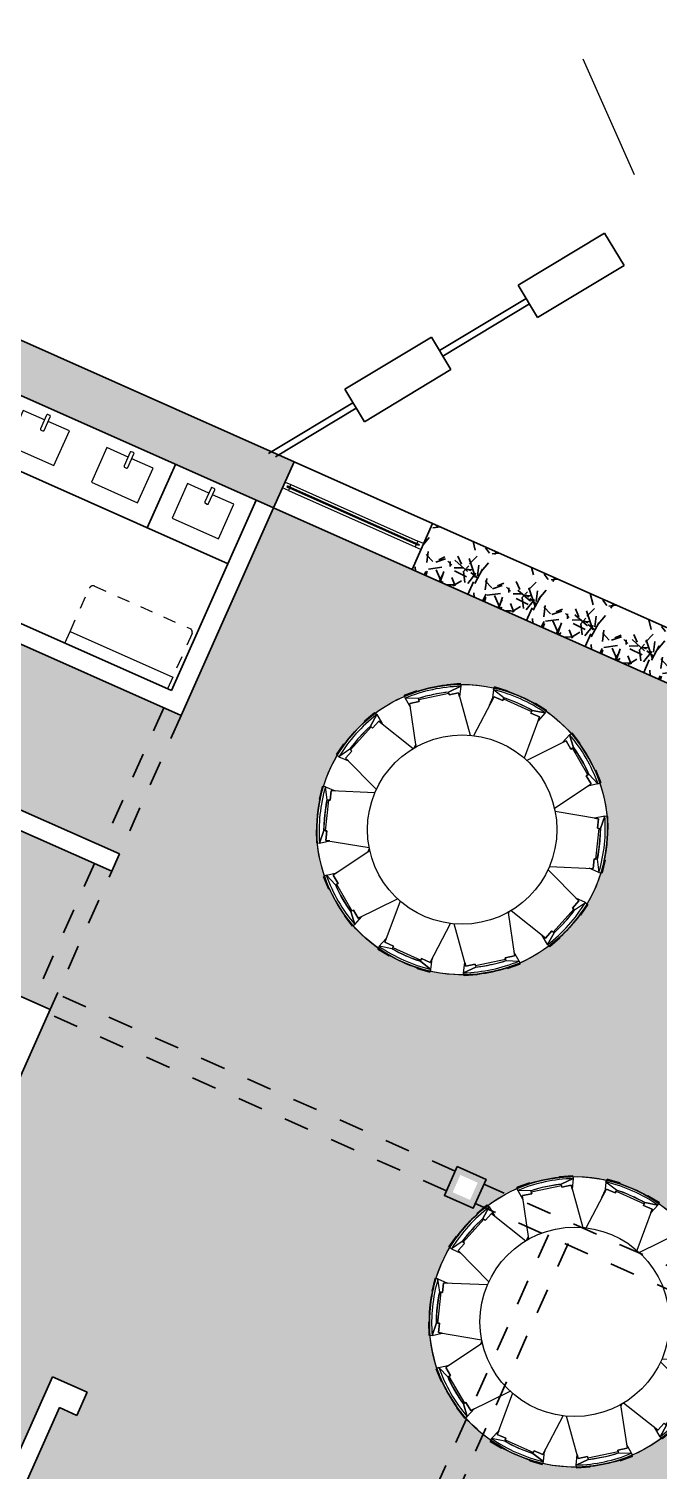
# Model space of a CAD drawing. Header units: millimetres. Extents: x 525387 to 527545, y 2235066 to 2235448.
# Drawn here: x 525576.87 to 525581.86, y 2235263.93 to 2235275.36 of the extents above; entities that cross this region are included whole.
import ezdxf

# ---------------------------------------------------------------- set-up
doc = ezdxf.new("R2010")
doc.units = ezdxf.units.MM
doc.linetypes.add('CONTINUA', pattern=[0])
doc.linetypes.add('JIS_02_1.0', pattern=[2, 1, -1])
for name, color, linetype in [('EJES', 1, 'Continuous'), ('muebles', 2, 'Continuous'), ('MUEBLES FIJOS', 2, 'Continuous'), ('PISOS', 7, 'Continuous'), ('ventanas', 3, 'Continuous')]:
    doc.layers.add(name, color=color, linetype=linetype)
doc.layers.add('jardin', color=72, linetype='Continuous', lineweight=5)
doc.layers.add('muro', color=5, linetype='Continuous', lineweight=35)
pattern_1 = [(228.012788, (252.535866, 220.991724), (-4.0640000003, -4.5719999997), [0.0683443, -6.7660967]), (184.969741, (252.490146, 220.940924), (6.0959999976, 0.508000029), [0.11728094, -11.6108098]), (132.510447, (252.373306, 220.930764), (5.080000002, -5.587999998), [0.0826963, -8.18694456]), (267.273689, (252.175186, 220.803764), (0.508000001, 10.16), [0.1068009, -10.5732875]), (292.833654, (252.170106, 220.697084), (-2.5400000002, 6.096), [0.10472674, -10.36796155]), (357.273689, (252.210746, 220.600564), (-10.16, 0.508000001), [0.1068009, -10.5732875]), (37.6942405, (252.317426, 220.595484), (-6.6039999997, -5.0800000004), [0.1412387, -13.9826231]), (72.2553284, (252.429186, 220.681844), (3.556000001, 11.1759999997), [0.1333439, -13.2010513]), (121.429566, (252.469826, 220.808844), (-4.0640000006, 6.6039999996), [0.1071626, -10.60910914]), (175.236358, (252.413946, 220.900284), (5.588, -0.508000001), [0.12234266, -5.9947874]), (222.397438, (252.292026, 220.910444), (-6.0959999998, -5.5880000002), [0.1582156, -15.6633545]), (138.814075, (252.678106, 220.798684), (-3.556, 3.048), [0.0540009, -5.3461132]), (171.469234, (252.637466, 220.834244), (6.6040000002, -1.0159999988), [0.1027364, -10.1709278]), (225, (252.53587, 220.8495), (-2e-16, -0.508), [0.0718419, -0.6465786]), (203.19859, (252.500306, 220.910444), (2.54, 1.016), [0.0386883, -3.8301245]), (291.80141, (252.46475, 220.8952), (-0.508, 1.524), [0.0547131, -2.6809506]), (30.963757, (252.48507, 220.8444), (1.524, 1.016), [0.0888639, -2.8732596]), (161.56505, (252.56127, 220.89012), (1.016, -0.508), [0.0642574, -1.5421796]), (16.38954, (252.170106, 220.895204), (5.08, 1.524), [0.0900176, -8.9117653]), (70.346176, (252.256466, 220.920604), (-2.0320000002, -5.588), [0.0755198, -7.4764431]), (293.19859, (252.561266, 220.991724), (-1.016, 2.54), [0.077376, -3.7914367]), (343.61046, (252.591746, 220.920604), (-5.08, 1.5239999996), [0.0900176, -8.9117653]), (339.443955, (252.170106, 220.580244), (-2.54, 1.016), [0.086807, -4.2535469]), (294.77514, (252.251386, 220.549764), (-2.540000003, 5.5879999986), [0.0727344, -7.2007187]), (66.80141, (252.566346, 220.483724), (1.016, 2.54), [0.077376, -3.7914367]), (17.354025, (252.596826, 220.554844), (-6.604, -2.0320000004), [0.08515655, -8.4304752]), (69.443955, (252.317426, 220.483724), (-1.016, -2.54), [0.0434035, -4.2969504]), (101.309932, (252.53587, 220.48372), (-0.508, 2.032), [0.0259029, -2.564399]), (165.963757, (252.53079, 220.50912), (1.524, -0.508), [0.1047267, -1.9898109]), (186.009006, (252.429186, 220.534524), (5.08, 0.5080000003), [0.0970534, -9.608273]), (303.69007, (252.48507, 220.79868), (-0.508, 1.016), [0.0732648, -1.7583553]), (353.1572266, (252.525706, 220.737724), (8.636, -1.0159999995), [0.12791135, -12.6632018]), (60.945396, (252.652706, 220.722484), (-2.032, -3.556), [0.05230165, -5.1778785]), (90, (252.6781, 220.7682), (-0.508, 0.508), [0.03048, -0.47752]), (120.256437, (252.419026, 220.549764), (2.0319999998, -3.556), [0.0705734, -6.98678815]), (48.012787, (252.383466, 220.610724), (4.0640000003, 4.5719999997), [0.1366886, -6.6977524]), (360, (252.4749, 220.7123), (0.508, 0.508), [0.13208, -0.37592]), (325.304846, (252.606986, 220.712324), (5.080000002, -3.5559999973), [0.0803219, -7.95186334]), (254.054604, (252.673026, 220.666604), (-0.508, -2.032), [0.0739658, -3.62433]), (207.645975, (252.652706, 220.595484), (-9.6520000004, -5.0799999993), [0.120429, -11.9224929]), (175.426079, (252.546026, 220.539604), (-6.604, 0.508), [0.1274059, -12.6131693])]

# ---------------------------------------------------------------- blocks, each defined once
blk = doc.blocks.new('mesa 10 sillas')
at = {"layer": 'muebles'}
for p, q in [((-0.239, 1.132), (-0.138, 1.151)), ((-0.13, 1.127), (-0.138, 1.151)), ((0.13, 1.127), (0.138, 1.151)), ((0.239, 1.132), (0.138, 1.151)), ((-0.472, 1.056), (-0.565, 1.012)), ((-0.472, 1.056), (-0.47, 1.051)), ((-0.217, 1.063), (-0.45, 0.988)), ((-0.239, 1.132), (-0.237, 1.126)), ((-0.217, 1.063), (-0.213, 1.05)), ((-0.213, 1.05), (-0.141, 1.073)), ((0.213, 1.05), (0.141, 1.073)), ((0.217, 1.063), (0.213, 1.05)), ((0.217, 1.063), (0.45, 0.988)), ((0.239, 1.132), (0.237, 1.126)), ((0.472, 1.056), (0.47, 1.051)), ((0.472, 1.056), (0.565, 1.012)), ((-0.517, 0.951), (-0.445, 0.974)), ((-0.45, 0.988), (-0.445, 0.974)), ((0.45, 0.988), (0.445, 0.974)), ((0.517, 0.951), (0.445, 0.974)), ((-0.859, 0.775), (-0.788, 0.85)), ((-0.768, 0.835), (-0.788, 0.85)), ((0.768, 0.835), (0.788, 0.85)), ((0.859, 0.775), (0.788, 0.85)), ((-0.801, 0.733), (-0.944, 0.535)), ((-0.859, 0.775), (-0.854, 0.772)), ((-0.801, 0.733), (-0.789, 0.724)), ((-0.789, 0.724), (-0.745, 0.785)), ((0.789, 0.724), (0.745, 0.785)), ((0.801, 0.733), (0.789, 0.724)), ((0.801, 0.733), (0.944, 0.535)), ((0.859, 0.775), (0.854, 0.772)), ((-1.002, 0.577), (-1.052, 0.487)), ((-1.002, 0.577), (-0.998, 0.574)), ((1.002, 0.577), (0.998, 0.574)), ((1.002, 0.577), (1.052, 0.487)), ((-0.977, 0.466), (-0.933, 0.527)), ((-0.944, 0.535), (-0.933, 0.527)), ((0.944, 0.535), (0.933, 0.527)), ((0.977, 0.466), (0.933, 0.527)), ((-1.15, 0.122), (-1.137, 0.225)), ((-1.15, 0.122), (-1.144, 0.122)), ((-1.078, -0.122), (-1.078, 0.122)), ((-1.078, 0.122), (-1.064, 0.122)), ((-1.064, 0.197), (-1.064, 0.122)), ((1.064, 0.197), (1.064, 0.122)), ((1.078, 0.122), (1.064, 0.122)), ((1.078, -0.122), (1.078, 0.122)), ((1.15, 0.122), (1.137, 0.225)), ((1.15, 0.122), (1.144, 0.122)), ((-1.15, -0.122), (-1.137, -0.225)), ((-1.15, -0.122), (-1.144, -0.122)), ((-1.112, -0.225), (-1.137, -0.225)), ((-1.078, -0.122), (-1.064, -0.122)), ((-1.064, -0.122), (-1.064, -0.197)), ((1.064, -0.122), (1.064, -0.197)), ((1.078, -0.122), (1.064, -0.122)), ((1.112, -0.225), (1.137, -0.225)), ((1.15, -0.122), (1.137, -0.225)), ((1.15, -0.122), (1.144, -0.122)), ((-1.002, -0.577), (-1.052, -0.487)), ((-0.977, -0.466), (-0.933, -0.527)), ((-0.944, -0.535), (-0.933, -0.527)), ((-0.801, -0.733), (-0.944, -0.535)), ((0.801, -0.733), (0.944, -0.535)), ((0.977, -0.466), (0.933, -0.527)), ((0.944, -0.535), (0.933, -0.527)), ((1.002, -0.577), (1.052, -0.487)), ((-1.002, -0.577), (-0.998, -0.574)), ((1.002, -0.577), (0.998, -0.574)), ((-0.859, -0.775), (-0.854, -0.772)), ((-0.859, -0.775), (-0.788, -0.85)), ((-0.801, -0.733), (-0.789, -0.724)), ((-0.789, -0.724), (-0.745, -0.785)), ((0.789, -0.724), (0.745, -0.785)), ((0.859, -0.775), (0.788, -0.85)), ((0.801, -0.733), (0.789, -0.724)), ((0.859, -0.775), (0.854, -0.772)), ((-0.768, -0.835), (-0.788, -0.85)), ((0.768, -0.835), (0.788, -0.85)), ((-0.472, -1.056), (-0.565, -1.012)), ((-0.517, -0.951), (-0.445, -0.974)), ((-0.45, -0.988), (-0.445, -0.974)), ((-0.217, -1.063), (-0.45, -0.988)), ((0.217, -1.063), (0.45, -0.988)), ((0.517, -0.951), (0.445, -0.974)), ((0.45, -0.988), (0.445, -0.974)), ((0.472, -1.056), (0.565, -1.012)), ((-0.472, -1.056), (-0.47, -1.051)), ((-0.217, -1.063), (-0.213, -1.05)), ((-0.213, -1.05), (-0.141, -1.073)), ((0.213, -1.05), (0.141, -1.073)), ((0.217, -1.063), (0.213, -1.05)), ((0.472, -1.056), (0.47, -1.051))]:
    blk.add_line(p, q, dxfattribs=at)
at = {"layer": 'muebles', "color": 41, "linetype": 'Continuous'}
for p, q in [((0.444, 0.605), (0.461, 0.605)), ((-1.034, 0.2), (-1.028, 0.2)), ((1.028, 0.2), (1.034, 0.2)), ((-1.052, -0.205), (-0.984, -0.205)), ((-0.469, -0.611), (-0.469, -0.61)), ((-0.469, -0.611), (-0.436, -0.611)), ((0.436, -0.611), (0.47, -0.611))]:
    blk.add_line(p, q, dxfattribs=at)
at = {"layer": 'muebles', "flags": 128}
for points in [[(-0.13, 1.127), (-0.138, 1.151), (-0.239, 1.132), (-0.237, 1.126), (-0.256, 1.122), (-0.289, 1.114), (-0.343, 1.098), (-0.395, 1.08), (-0.442, 1.062), (-0.47, 1.051), (-0.472, 1.056), (-0.565, 1.012), (-0.557, 0.988), (-0.452, 0.997), (-0.413, 1.013), (-0.363, 1.032), (-0.32, 1.046), (-0.279, 1.058), (-0.237, 1.069), (-0.22, 1.072)], [(0.13, 1.127), (0.138, 1.151), (0.239, 1.132), (0.237, 1.126), (0.256, 1.122), (0.289, 1.114), (0.343, 1.098), (0.395, 1.08), (0.442, 1.062), (0.47, 1.051), (0.472, 1.056), (0.565, 1.012), (0.557, 0.988), (0.452, 0.997), (0.413, 1.013), (0.363, 1.032), (0.32, 1.046), (0.279, 1.058), (0.237, 1.069), (0.22, 1.072)], [(-0.13, 1.044), (-0.141, 1.073), (-0.213, 1.05), (-0.22, 1.072), (-0.13, 1.127)], [(0.13, 1.044), (0.141, 1.073), (0.213, 1.05), (0.22, 1.072), (0.13, 1.127)], [(-0.445, 0.974), (-0.452, 0.997), (-0.557, 0.988), (-0.509, 0.921), (-0.517, 0.951)], [(0.445, 0.974), (0.452, 0.997), (0.557, 0.988), (0.509, 0.921), (0.517, 0.951)], [(-0.768, 0.835), (-0.788, 0.85), (-0.859, 0.775), (-0.854, 0.772), (-0.867, 0.757), (-0.888, 0.731), (-0.923, 0.687), (-0.955, 0.641), (-0.982, 0.599), (-0.998, 0.574), (-1.002, 0.577), (-1.052, 0.487), (-1.032, 0.472), (-0.952, 0.541), (-0.93, 0.577), (-0.9, 0.622), (-0.874, 0.658), (-0.848, 0.692), (-0.82, 0.725), (-0.808, 0.738)], [(-0.718, 0.768), (-0.745, 0.785), (-0.789, 0.724), (-0.808, 0.738), (-0.768, 0.835)], [(0.718, 0.768), (0.745, 0.785), (0.789, 0.724), (0.808, 0.738), (0.768, 0.835)], [(0.768, 0.835), (0.788, 0.85), (0.859, 0.775), (0.854, 0.772), (0.867, 0.757), (0.888, 0.731), (0.923, 0.687), (0.955, 0.641), (0.982, 0.599), (0.998, 0.574), (1.002, 0.577), (1.052, 0.487), (1.032, 0.472), (0.952, 0.541), (0.93, 0.577), (0.9, 0.622), (0.874, 0.658), (0.848, 0.692), (0.82, 0.725), (0.808, 0.738)], [(-0.933, 0.527), (-0.952, 0.541), (-1.032, 0.472), (-0.953, 0.446), (-0.977, 0.466)], [(0.933, 0.527), (0.952, 0.541), (1.032, 0.472), (0.953, 0.446), (0.977, 0.466)], [(-1.112, -0.225), (-1.137, -0.225), (-1.15, -0.122), (-1.144, -0.122), (-1.146, -0.103), (-1.148, -0.069), (-1.15, -0.013), (-1.15, 0.042), (-1.147, 0.093), (-1.144, 0.122), (-1.15, 0.122), (-1.137, 0.225), (-1.112, 0.225), (-1.088, 0.122), (-1.092, 0.08), (-1.094, 0.026), (-1.094, -0.019), (-1.093, -0.062), (-1.09, -0.105), (-1.088, -0.122)], [(-1.064, 0.122), (-1.088, 0.122), (-1.112, 0.225), (-1.033, 0.199), (-1.064, 0.197)], [(1.064, 0.122), (1.088, 0.122), (1.112, 0.225), (1.033, 0.199), (1.064, 0.197)], [(1.112, -0.225), (1.137, -0.225), (1.15, -0.122), (1.144, -0.122), (1.146, -0.103), (1.148, -0.069), (1.15, -0.013), (1.15, 0.042), (1.147, 0.093), (1.144, 0.122), (1.15, 0.122), (1.137, 0.225), (1.112, 0.225), (1.088, 0.122), (1.092, 0.08), (1.094, 0.026), (1.094, -0.019), (1.093, -0.062), (1.09, -0.105), (1.088, -0.122)], [(-1.033, -0.199), (-1.064, -0.197), (-1.064, -0.122), (-1.088, -0.122), (-1.112, -0.225)], [(1.033, -0.199), (1.064, -0.197), (1.064, -0.122), (1.088, -0.122), (1.112, -0.225)], [(-0.933, -0.527), (-0.952, -0.541), (-1.032, -0.472), (-0.953, -0.446), (-0.977, -0.466)], [(0.933, -0.527), (0.952, -0.541), (1.032, -0.472), (0.953, -0.446), (0.977, -0.466)], [(-0.768, -0.835), (-0.788, -0.85), (-0.859, -0.775), (-0.854, -0.772), (-0.867, -0.757), (-0.888, -0.731), (-0.923, -0.687), (-0.955, -0.641), (-0.982, -0.599), (-0.998, -0.574), (-1.002, -0.577), (-1.052, -0.487), (-1.032, -0.472), (-0.952, -0.541), (-0.93, -0.577), (-0.9, -0.622), (-0.874, -0.658), (-0.848, -0.692), (-0.82, -0.725), (-0.808, -0.738)], [(0.768, -0.835), (0.788, -0.85), (0.859, -0.775), (0.854, -0.772), (0.867, -0.757), (0.888, -0.731), (0.923, -0.687), (0.955, -0.641), (0.982, -0.599), (0.998, -0.574), (1.002, -0.577), (1.052, -0.487), (1.032, -0.472), (0.952, -0.541), (0.93, -0.577), (0.9, -0.622), (0.874, -0.658), (0.848, -0.692), (0.82, -0.725), (0.808, -0.738)], [(-0.718, -0.768), (-0.745, -0.785), (-0.789, -0.724), (-0.808, -0.738), (-0.768, -0.835)], [(0.718, -0.768), (0.745, -0.785), (0.789, -0.724), (0.808, -0.738), (0.768, -0.835)], [(-0.13, -1.127), (-0.138, -1.151), (-0.239, -1.132), (-0.237, -1.126), (-0.256, -1.122), (-0.289, -1.114), (-0.343, -1.098), (-0.395, -1.08), (-0.442, -1.062), (-0.47, -1.051), (-0.472, -1.056), (-0.565, -1.012), (-0.557, -0.988), (-0.452, -0.997), (-0.413, -1.013), (-0.363, -1.032), (-0.32, -1.046), (-0.279, -1.058), (-0.237, -1.069), (-0.22, -1.072)], [(-0.445, -0.974), (-0.452, -0.997), (-0.557, -0.988), (-0.509, -0.921), (-0.517, -0.951)], [(0.13, -1.127), (0.138, -1.151), (0.239, -1.132), (0.237, -1.126), (0.256, -1.122), (0.289, -1.114), (0.343, -1.098), (0.395, -1.08), (0.442, -1.062), (0.47, -1.051), (0.472, -1.056), (0.565, -1.012), (0.557, -0.988), (0.452, -0.997), (0.413, -1.013), (0.363, -1.032), (0.32, -1.046), (0.279, -1.058), (0.237, -1.069), (0.22, -1.072)], [(0.445, -0.974), (0.452, -0.997), (0.557, -0.988), (0.509, -0.921), (0.517, -0.951)], [(-0.13, -1.044), (-0.141, -1.073), (-0.213, -1.05), (-0.22, -1.072), (-0.13, -1.127)], [(0.13, -1.044), (0.141, -1.073), (0.213, -1.05), (0.22, -1.072), (0.13, -1.127)]]:
    blk.add_lwpolyline(points, close=True, dxfattribs=at)
for points in [[(-0.014, 0.75), (-0.141, 1.073), (-0.213, 1.05), (-0.217, 1.063), (-0.45, 0.988), (-0.445, 0.974), (-0.517, 0.951), (-0.43, 0.615)], [(0.014, 0.75), (0.141, 1.073), (0.213, 1.05), (0.217, 1.063), (0.45, 0.988), (0.445, 0.974), (0.517, 0.951), (0.43, 0.615)], [(-0.452, 0.599), (-0.745, 0.785), (-0.789, 0.724), (-0.801, 0.733), (-0.944, 0.535), (-0.933, 0.527), (-0.977, 0.466), (-0.709, 0.245)], [(0.452, 0.599), (0.745, 0.785), (0.789, 0.724), (0.801, 0.733), (0.944, 0.535), (0.933, 0.527), (0.977, 0.466), (0.709, 0.245)], [(-0.717, -0.219), (-1.064, -0.197), (-1.064, -0.122), (-1.078, -0.122), (-1.078, 0.122), (-1.064, 0.122), (-1.064, 0.197), (-0.717, 0.219)], [(0.717, -0.219), (1.064, -0.197), (1.064, -0.122), (1.078, -0.122), (1.078, 0.122), (1.064, 0.122), (1.064, 0.197), (0.717, 0.219)], [(-0.452, -0.599), (-0.745, -0.785), (-0.789, -0.724), (-0.801, -0.733), (-0.944, -0.535), (-0.933, -0.527), (-0.977, -0.466), (-0.709, -0.245)], [(0.452, -0.599), (0.745, -0.785), (0.789, -0.724), (0.801, -0.733), (0.944, -0.535), (0.933, -0.527), (0.977, -0.466), (0.709, -0.245)], [(-0.014, -0.75), (-0.141, -1.073), (-0.213, -1.05), (-0.217, -1.063), (-0.45, -0.988), (-0.445, -0.974), (-0.517, -0.951), (-0.43, -0.615)], [(0.014, -0.75), (0.141, -1.073), (0.213, -1.05), (0.217, -1.063), (0.45, -0.988), (0.445, -0.974), (0.517, -0.951), (0.43, -0.615)]]:
    blk.add_lwpolyline(points, dxfattribs=at)
at = {"layer": 'muebles'}
blk.add_circle((0, 0), 0.75, dxfattribs=at)
for centre, radius, start, end in [((0.036, -0.11), 1.266, 97.7851, 118.2212), ((-0.036, -0.11), 1.266, 61.7788, 82.2149), ((0.036, -0.11), 1.248, 97.6364, 118.3699), ((0.031, -0.095), 1.194, 102.126, 113.8803), ((-0.036, -0.11), 1.248, 61.6301, 82.3636), ((-0.031, -0.095), 1.194, 66.1197, 77.874), ((0.093, -0.068), 1.266, 133.7851, 154.2212), ((0.093, -0.068), 1.248, 133.6364, 154.3699), ((-0.093, -0.068), 1.248, 25.6301, 46.3636), ((-0.093, -0.068), 1.266, 25.7788, 46.2149), ((0.081, -0.059), 1.194, 138.126, 149.8803), ((-0.081, -0.059), 1.194, 30.1197, 41.874), ((0.115, 0), 1.266, 169.7788, 190.2149), ((0.115, 0), 1.248, 169.6301, 190.3636), ((0.1, 0), 1.194, 174.1197, 185.874), ((-0.1, 0), 1.194, 354.126, 5.8803), ((-0.115, 0), 1.248, 349.6364, 10.3699), ((-0.115, 0), 1.266, 349.7851, 10.2212), ((0.093, 0.068), 1.266, 205.7788, 226.2149), ((0.093, 0.068), 1.248, 205.6301, 226.3636), ((0.081, 0.059), 1.194, 210.1197, 221.874), ((-0.093, 0.068), 1.248, 313.6364, 334.3699), ((-0.093, 0.068), 1.266, 313.7851, 334.2212), ((-0.081, 0.059), 1.194, 318.126, 329.8803), ((0.036, 0.11), 1.266, 241.7788, 262.2149), ((0.036, 0.11), 1.248, 241.6301, 262.3636), ((0.031, 0.095), 1.194, 246.1197, 257.874), ((-0.036, 0.11), 1.248, 277.6364, 298.3699), ((-0.036, 0.11), 1.266, 277.7851, 298.2212), ((-0.031, 0.095), 1.194, 282.126, 293.8803)]:
    blk.add_arc(centre, radius, start, end, dxfattribs=at)
blk = doc.blocks.new('SALON')
at = {"layer": 'muro', "linetype": 'Continuous'}
h = blk.add_hatch(dxfattribs=at)
h.set_pattern_fill('GRAVEL', color=41, scale=0.02, angle=360)
h.set_pattern_definition(pattern_1)
h.paths.add_polyline_path([(17.95, 13.725), (18.125, 13.725), (18.125, 13.725), (18.175, 13.725), (18.35, 13.725), (18.35, 21.69), (16.875, 21.69), (16.875, 21.515), (16.875, 21.515), (16.875, 21.465), (16.875, 21.29), (17.95, 21.29)])
h = blk.add_hatch(dxfattribs=at)
h.set_pattern_fill('GRAVEL', color=41, scale=0.02, angle=360)
h.set_pattern_definition(pattern_1)
h.paths.add_polyline_path([(17.95, 10.075), (18.35, 10.075), (18.35, 12.525), (17.95, 12.525)])
at = {"layer": 'PISOS', "linetype": 'Continuous'}
h = blk.add_hatch(dxfattribs=at)
h.set_pattern_fill('ANGLE', color=41, scale=0.058, angle=180)
h.set_pattern_definition([(180, (252.1701, 220.48372), (-5e-17, -0.40513), [0.29464, -0.11049]), (270, (252.1701, 220.48372), (0.40513, -7e-17), [0.29464, -0.11049])])
h.paths.add_polyline_path([(0.35, 10.075), (0.075, 10.075), (0.075, 7.725), (0.225, 7.725), (0.225, 7.575), (0.075, 7.575), (0.075, 5.225), (0.225, 5.225), (0.225, 5.075), (0.075, 5.075), (0.075, 2.725), (0.225, 2.725), (0.225, 2.575), (0.075, 2.575), (0.074, 0.225), (0.225, 0.225), (0.225, 0.075), (4.575, 0.075), (4.575, 0.225), (4.725, 0.225), (4.725, 0.075), (7.15, 0.075), (7.15, 10.075), (11.15, 10.075), (11.15, 0.075), (13.575, 0.075), (13.575, 0.225), (13.725, 0.225), (13.725, 0.075), (18.075, 0.075), (18.075, 0.225), (18.225, 0.225), (18.225, 2.575), (18.075, 2.575), (18.075, 2.725), (18.225, 2.725), (18.225, 5.075), (18.075, 5.075), (18.075, 5.225), (18.225, 5.225), (18.225, 7.575), (18.075, 7.575), (18.075, 7.725), (18.225, 7.725), (18.226, 10.075), (17.95, 10.075), (17.95, 13.725), (16.15, 13.725), (16.15, 16.7), (14.95, 16.7), (14.95, 13.725), (14.8, 13.725), (14.8, 16.7), (13.6, 16.7), (13.6, 13.725), (9.52, 13.725), (9.52, 13.82), (7.72, 13.82), (7.72, 13.725), (4.425, 13.725), (4.425, 13.8), (1.675, 13.8), (1.675, 13.6), (0.35, 13.6)])
h.paths.add_polyline_path([(7.35, 12.225), (7.35, 12.525), (10.95, 12.525), (10.95, 12.225), (10.75, 12.225), (10.75, 12.375), (7.55, 12.375), (7.55, 12.225)], flags=16)
edge = h.paths.add_edge_path(flags=16)
edge.add_arc((5.27, 8.925), 1.15, 180, 540)
h.paths.add_polyline_path([(7.956, 11.596), (10.352, 11.587), (10.348, 10.687), (7.952, 10.696)], flags=16)
h.paths.add_polyline_path([(4.725, 10.225), (4.725, 10.075), (4.575, 10.075), (4.575, 10.225)], flags=16)
h.paths.add_polyline_path([(8.124, 12.101), (10.134, 12.101), (10.134, 11.622), (8.124, 11.622)], flags=16)
edge = h.paths.add_edge_path(flags=16)
edge.add_arc((2.07, 11.325), 1.15, 180, 540)
edge = h.paths.add_edge_path(flags=16)
edge.add_arc((2.07, 8.225), 1.15, 180, 540)
edge = h.paths.add_edge_path(flags=16)
edge.add_arc((5.27, 5.825), 1.15, 180, 540)
edge = h.paths.add_edge_path(flags=16)
edge.add_arc((13.03, 8.925), 1.15, 180, 540)
edge = h.paths.add_edge_path(flags=16)
edge.add_arc((2.07, 5.125), 1.15, 180, 540)
h.paths.add_polyline_path([(13.575, 10.225), (13.725, 10.225), (13.725, 10.075), (13.575, 10.075)], flags=16)
edge = h.paths.add_edge_path(flags=16)
edge.add_arc((5.27, 2.725), 1.15, 180, 540)
edge = h.paths.add_edge_path(flags=16)
edge.add_arc((13.03, 5.825), 1.15, 180, 540)
edge = h.paths.add_edge_path(flags=16)
edge.add_arc((16.23, 11.325), 1.15, 180, 540)
edge = h.paths.add_edge_path(flags=16)
edge.add_arc((2.07, 2.025), 1.15, 180, 540)
edge = h.paths.add_edge_path(flags=16)
edge.add_arc((16.23, 8.225), 1.15, 180, 540)
edge = h.paths.add_edge_path(flags=16)
edge.add_arc((13.03, 2.725), 1.15, 180, 540)
edge = h.paths.add_edge_path(flags=16)
edge.add_arc((16.23, 5.125), 1.15, 180, 540)
edge = h.paths.add_edge_path(flags=16)
edge.add_arc((16.23, 2.025), 1.15, 180, 540)
at = {"layer": 'MUEBLES FIJOS', "color": 2}
for points in [[(17.85, 15.666), (17.85, 15.85), (17.55, 15.85), (17.55, 15.45), (17.85, 15.45), (17.85, 15.634)], [(17.85, 14.941), (17.85, 15.125), (17.55, 15.125), (17.55, 14.725), (17.85, 14.725), (17.85, 14.909)], [(17.85, 14.241), (17.85, 14.425), (17.55, 14.425), (17.55, 14.025), (17.85, 14.025), (17.85, 14.209)]]:
    blk.add_lwpolyline(points, dxfattribs=at)
for points in [[(17.892, 15.634, 0.414214), (17.9, 15.642), (17.9, 15.658, 0.414214), (17.892, 15.666), (17.773, 15.666, 0.414214), (17.765, 15.658), (17.765, 15.642, 0.414214), (17.773, 15.634)], [(17.892, 14.909, 0.414214), (17.9, 14.917), (17.9, 14.933, 0.414214), (17.892, 14.941), (17.773, 14.941, 0.414214), (17.765, 14.933), (17.765, 14.917, 0.414214), (17.773, 14.909)], [(17.892, 14.209, 0.414214), (17.9, 14.217), (17.9, 14.233, 0.414214), (17.892, 14.241), (17.773, 14.241, 0.414214), (17.765, 14.233), (17.765, 14.217, 0.414214), (17.773, 14.209)]]:
    blk.add_lwpolyline(points, format="xyb", close=True, dxfattribs=at)
at = {"layer": 'MUEBLES FIJOS'}
blk.add_lwpolyline([(16.402, 13.91), (16.3, 13.91), (16.3, 14.799), (16.402, 14.799)], close=True, dxfattribs=at)
at = {"layer": 'MUEBLES FIJOS', "color": 6, "linetype": 'JIS_02_1.0', "ltscale": 0.1}
blk.add_lwpolyline([(16.402, 14.799), (16.778, 14.799, -0.414214), (16.808, 14.769), (16.808, 13.94, -0.414214), (16.778, 13.91), (16.402, 13.91)], format="xyb", dxfattribs=at)
at = {"layer": 'muro', "linetype": 'Continuous'}
for p, q in [((18.35, 13.725), (18.35, 21.69)), ((17.95, 13.725), (17.95, 21.29)), ((14.8, 13.725), (14.8, 16.7)), ((14.95, 16.7), (14.95, 13.725)), ((13.6, 13.725), (13.6, 15.7)), ((16.15, 15.7), (16.15, 13.725)), ((16.3, 15.7), (16.3, 13.875)), ((17.95, 13.875), (16.3, 13.875)), ((13.6, 13.725), (9.52, 13.725)), ((14.95, 13.725), (14.8, 13.725)), ((17.95, 13.725), (16.15, 13.725)), ((18.35, 13.725), (17.95, 13.725)), ((10.95, 12.525), (7.35, 12.525)), ((10.95, 12.525), (10.95, 12.225)), ((17.95, 10.075), (17.95, 12.525)), ((18.35, 12.525), (17.95, 12.525)), ((18.35, 10.075), (18.35, 12.525)), ((10.75, 12.375), (7.55, 12.375)), ((10.75, 12.375), (10.75, 12.225)), ((10.95, 12.225), (10.75, 12.225))]:
    blk.add_line(p, q, dxfattribs=at)
at = {"layer": 'muro', "color": 3, "linetype": 'Continuous'}
for p, q in [((17.4, 13.875), (17.4, 16.7)), ((17.95, 14.575), (17.4, 14.575)), ((17.95, 12.525), (17.95, 13.725)), ((18.35, 12.525), (18.35, 13.725))]:
    blk.add_line(p, q, dxfattribs=at)
at = {"layer": 'muro', "color": 6, "linetype": 'JIS_02_1.0', "ltscale": 0.2}
for p, q in [((14.8, 13.875), (13.6, 13.875)), ((16.15, 13.875), (14.95, 13.875)), ((13.565, 10.275), (13.565, 13.725)), ((16.15, 13.725), (13.6, 13.725)), ((13.735, 10.275), (13.735, 13.725)), ((13.565, 0.25), (13.565, 10.025)), ((13.735, 0.25), (13.735, 10.025)), ((13.575, 9.395), (4.725, 9.395)), ((13.575, 9.225), (4.725, 9.225))]:
    blk.add_line(p, q, dxfattribs=at)
at = {"layer": 'muro', "linetype": 'Continuous'}
blk.add_lwpolyline([(13.775, 10.275), (13.525, 10.275), (13.525, 10.025), (13.775, 10.025)], close=True, dxfattribs=at)
at = {"layer": 'PISOS', "color": 41, "linetype": 'Continuous'}
for points in [[(15.079, 11.325, -1), (17.38, 11.325, -1), (15.079, 11.325, -1)], [(14.18, 8.925, -1), (11.879, 8.925, -1), (14.18, 8.925, -1)]]:
    blk.add_lwpolyline(points, format="xyb", close=True, dxfattribs=at)
for centre in [(16.23, 11.325), (13.03, 8.925)]:
    blk.add_circle(centre, 1.15, dxfattribs=at)
at = {"layer": 'ventanas', "color": 2, "linetype": 'Continuous', "lineweight": -3}
for p, q in [((18.125, 13.675), (18.125, 12.575)), ((18.175, 13.675), (18.175, 12.575))]:
    blk.add_line(p, q, dxfattribs=at)
at = {"layer": 'ventanas', "color": 2, "linetype": 'CONTINUA', "lineweight": -3, "flags": 128}
for points in [[(18.155, 13.695), (18.145, 13.695), (18.145, 13.675), (18.125, 13.675), (18.125, 13.725), (18.175, 13.725), (18.175, 13.675), (18.155, 13.675)], [(18.155, 12.555), (18.145, 12.555), (18.145, 12.575), (18.125, 12.575), (18.125, 12.525), (18.175, 12.525), (18.175, 12.575), (18.155, 12.575)]]:
    blk.add_lwpolyline(points, close=True, dxfattribs=at)
at = {"layer": 'ventanas', "color": 2, "linetype": 'Continuous', "lineweight": -3, "flags": 128}
blk.add_lwpolyline([(18.145, 12.555), (18.145, 13.695), (18.155, 13.695), (18.155, 12.555)], close=True, dxfattribs=at)
at = {"layer": 'muebles', "linetype": 'Continuous', "rotation": 180}
for p in [(16.23, 11.325), (13.03, 8.925), (16.23, 8.225)]:
    blk.add_blockref('mesa 10 sillas', p, dxfattribs=at)

msp = doc.modelspace()

# ---------------------------------------------------------------- hatches: boundary and pattern name
at = {"layer": 'jardin'}
h = msp.add_hatch(dxfattribs=at)
h.set_pattern_fill('GRASS', color=72, scale=0.025)
h.set_pattern_definition([(90, (194.1935, -22.17156), (-0.449012806, 0.449012806), [0.1190625, -0.778963112]), (45, (194.1935, -22.17156), (-0.44901280605, 0.44901280605), [0.1190625, -0.5159375]), (135, (194.1935, -22.17156), (-0.44901280605, -0.44901280605), [0.1190625, -0.5159375])])
edge = h.paths.add_edge_path()
edge.add_line((525532.969, 2235265.019), (525533.343, 2235265.947))
edge.add_line((525533.343, 2235265.947), (525531.906, 2235266.527))
edge.add_line((525531.906, 2235266.527), (525534.154, 2235272.09))
edge.add_line((525534.154, 2235272.09), (525536.194, 2235271.266))
edge.add_line((525536.194, 2235271.266), (525536.563, 2235272.18))
edge.add_line((525536.563, 2235272.18), (525545.166, 2235268.822))
edge.add_line((525545.166, 2235268.822), (525547.35, 2235274.823))
edge.add_line((525547.35, 2235274.823), (525544.731, 2235273.015))
edge.add_line((525544.731, 2235273.015), (525543.278, 2235272.639))
edge.add_line((525543.278, 2235272.639), (525541.149, 2235273.09))
edge.add_line((525541.149, 2235273.09), (525539.94, 2235273.743))
edge.add_line((525539.94, 2235273.743), (525538.211, 2235276))
edge.add_line((525538.211, 2235276), (525537.374, 2235277.556))
edge.add_line((525537.374, 2235277.556), (525537.829, 2235279.042))
edge.add_line((525537.829, 2235279.042), (525538.562, 2235280.955))
edge.add_line((525538.562, 2235280.955), (525539.683, 2235281.758))
edge.add_line((525539.683, 2235281.758), (525542.158, 2235281.528))
edge.add_line((525542.158, 2235281.528), (525543.063, 2235281.398))
edge.add_line((525543.063, 2235281.398), (525544.238, 2235281.545))
edge.add_line((525544.238, 2235281.545), (525545.239, 2235280.938))
edge.add_line((525545.239, 2235280.938), (525545.4, 2235280.59))
edge.add_line((525545.4, 2235280.59), (525546.351, 2235280.368))
edge.add_line((525546.351, 2235280.368), (525547.6, 2235279.717))
edge.add_line((525547.6, 2235279.717), (525548.504, 2235277.996))
edge.add_line((525548.504, 2235277.996), (525549.449, 2235280.594))
edge.add_line((525549.449, 2235280.594), (525547.034, 2235282.224))
edge.add_arc((525553.401, 2235290.11), 10.135, 170.2845, 231.0837, ccw=False)
edge.add_line((525543.411, 2235291.82), (525550.021, 2235308.246))
edge.add_arc((525555.83, 2235305.756), 6.32, 80.3819, 156.8009, ccw=False)
edge.add_line((525556.886, 2235311.987), (525568.066, 2235310.309))
edge.add_line((525568.066, 2235310.309), (525571.101, 2235308.446))
edge.add_line((525571.101, 2235308.446), (525574.61, 2235309.283))
edge.add_line((525574.61, 2235309.283), (525591.977, 2235306.28))
edge.add_line((525591.977, 2235306.28), (525597.576, 2235303.844))
edge.add_line((525597.576, 2235303.844), (525606.918, 2235297.037))
edge.add_line((525606.918, 2235297.037), (525607.48, 2235296.513))
edge.add_line((525607.48, 2235296.513), (525607.731, 2235296.885))
edge.add_line((525607.731, 2235296.885), (525605.017, 2235299.331))
edge.add_line((525605.017, 2235299.331), (525606.157, 2235308.316))
edge.add_line((525606.157, 2235308.316), (525587.956, 2235310.626))
edge.add_line((525587.956, 2235310.626), (525576.383, 2235312.095))
edge.add_line((525576.383, 2235312.095), (525549.933, 2235316.064))
edge.add_line((525549.933, 2235316.064), (525525.945, 2235256.453))
edge.add_line((525525.945, 2235256.453), (525533.227, 2235254.979))
edge.add_arc((525533.827, 2235265.507), 10.545, 266.7354, 327.7677)
edge.add_arc((525538.862, 2235264.345), 5.917, 311.0411, 382.0561)
edge.add_line((525544.346, 2235266.567), (525544.756, 2235267.694))
edge.add_line((525544.756, 2235267.694), (525540.306, 2235269.431))
edge.add_line((525540.306, 2235269.431), (525538.118, 2235264.017))
edge.add_line((525538.118, 2235264.017), (525535.221, 2235265.188))
edge.add_line((525535.221, 2235265.188), (525534.846, 2235264.261))
edge.add_line((525534.846, 2235264.261), (525534.113, 2235263.949))
edge.add_arc((525532.247, 2235263.1), 2.05, -100.0348, 24.4824, ccw=False)
edge.add_line((525531.89, 2235261.081), (525531.489, 2235260.088))
edge.add_arc((525530.634, 2235259.108), 1.3, -272.9179, 48.9179, ccw=False)
edge.add_line((525530.701, 2235260.406), (525531.102, 2235261.4))
edge.add_arc((525532.247, 2235263.1), 2.05, 69.3976, 236.0348, ccw=False)
h.paths.add_polyline_path([(525537.138, 2235274.937), (525536.482, 2235273.314), (525534.906, 2235273.951), (525535.561, 2235275.574)], flags=16)
h = msp.add_hatch(dxfattribs=at)
h.set_pattern_fill('GRASS', color=72, scale=0.025)
h.set_pattern_definition([(90, (-1981.939, -211.1523), (-0.449012806, 0.449012806), [0.1190625, -0.778963112]), (45, (-1981.939, -211.1523), (-0.44901280605, 0.44901280605), [0.1190625, -0.5159375]), (135, (-1981.939, -211.1523), (-0.44901280605, -0.44901280605), [0.1190625, -0.5159375])])
edge = h.paths.add_edge_path()
edge.add_line((525556.34, 2235290.663), (525552.969, 2235282.957))
edge.add_line((525552.969, 2235282.957), (525551.654, 2235279.343))
edge.add_line((525551.654, 2235279.343), (525553.68, 2235277.338))
edge.add_line((525553.68, 2235277.338), (525560.96, 2235274.097))
edge.add_line((525560.96, 2235274.097), (525562.211, 2235276.906))
edge.add_line((525562.211, 2235276.906), (525560.201, 2235277.801))
edge.add_line((525560.201, 2235277.801), (525559.469, 2235276.156))
edge.add_line((525559.469, 2235276.156), (525553.577, 2235278.78))
edge.add_line((525553.577, 2235278.78), (525556.505, 2235285.357))
edge.add_line((525556.505, 2235285.357), (525562.398, 2235282.734))
edge.add_line((525562.398, 2235282.734), (525563.266, 2235282.348))
edge.add_line((525563.266, 2235282.348), (525564.408, 2235281.839))
edge.add_line((525564.408, 2235281.839), (525564.912, 2235282.973))
edge.add_line((525564.912, 2235282.973), (525566.019, 2235285.459))
edge.add_line((525566.019, 2235285.459), (525566.665, 2235286.909))
edge.add_line((525566.665, 2235286.909), (525565.751, 2235287.316))
edge.add_line((525565.751, 2235287.316), (525565.019, 2235285.672))
edge.add_line((525565.019, 2235285.672), (525559.127, 2235288.295))
edge.add_line((525559.127, 2235288.295), (525562.055, 2235294.873))
edge.add_line((525562.055, 2235294.873), (525567.948, 2235292.249))
edge.add_line((525567.948, 2235292.249), (525568.167, 2235292.152))
edge.add_line((525568.167, 2235292.152), (525568.861, 2235291.842))
edge.add_line((525568.861, 2235291.842), (525569.319, 2235292.87))
edge.add_line((525569.319, 2235292.87), (525560.659, 2235296.726))
edge.add_line((525560.659, 2235296.726), (525562.692, 2235301.294))
edge.add_line((525562.692, 2235301.294), (525566.347, 2235299.667))
edge.add_line((525566.347, 2235299.667), (525564.923, 2235296.469))
edge.add_line((525564.923, 2235296.469), (525572.365, 2235293.156))
edge.add_line((525572.365, 2235293.156), (525574.13, 2235292.37))
edge.add_line((525574.13, 2235292.37), (525575.394, 2235295.209))
edge.add_line((525575.394, 2235295.209), (525574.298, 2235295.697))
edge.add_line((525574.298, 2235295.697), (525573.566, 2235294.052))
edge.add_line((525573.566, 2235294.052), (525567.673, 2235296.676))
edge.add_line((525567.673, 2235296.676), (525570.602, 2235303.253))
edge.add_line((525570.602, 2235303.253), (525576.494, 2235300.63))
edge.add_line((525576.494, 2235300.63), (525578.247, 2235299.65))
edge.add_line((525578.247, 2235299.65), (525578.978, 2235299.324))
edge.add_line((525578.978, 2235299.324), (525577.933, 2235304.246))
edge.add_line((525577.933, 2235304.246), (525574.751, 2235304.796))
edge.add_line((525574.751, 2235304.796), (525572.463, 2235306.201))
edge.add_line((525572.463, 2235306.201), (525561.623, 2235303.614))
edge.add_line((525561.623, 2235303.614), (525557.524, 2235298.107))
edge.add_arc((525539.402, 2235297.172), 18.146, -21.0198, 2.9543, ccw=False)
at = {"layer": 'PISOS'}
h = msp.add_hatch(dxfattribs=at)
h.set_pattern_fill('HONEY', color=9, scale=0.09)
h.set_pattern_definition([(0, (-1981.939, -211.1523), (0.428625, 0.24746675805), [0.28575, -0.5715]), (120, (-1981.939, -211.1523), (-0.428624999063, 0.247466759672), [0.28575, -0.5715]), (60, (-1981.939, -211.1523), (9.37e-10, 0.494933517722), [-0.5715, 0.28575])])
edge = h.paths.add_edge_path()
edge.add_line((525606.953, 2235293.588), (525607.236, 2235294.008))
edge.add_line((525607.236, 2235294.008), (525606.348, 2235294.836))
edge.add_line((525606.348, 2235294.836), (525605.845, 2235294.09))
edge.add_arc((525605.972, 2235292.897), 1.2, 96.1049, 124.1824)
edge.add_line((525605.298, 2235293.89), (525594.712, 2235301.603))
edge.add_line((525594.712, 2235301.603), (525591.053, 2235303.195))
edge.add_line((525591.053, 2235303.195), (525575.183, 2235305.939))
edge.add_line((525575.183, 2235305.939), (525574.203, 2235306.541))
edge.add_line((525574.203, 2235306.541), (525573.575, 2235305.518))
edge.add_line((525573.575, 2235305.518), (525574.751, 2235304.796))
edge.add_line((525574.751, 2235304.796), (525577.933, 2235304.246))
edge.add_line((525577.933, 2235304.246), (525579.084, 2235298.825))
edge.add_line((525579.084, 2235298.825), (525578.041, 2235296.482))
edge.add_line((525578.041, 2235296.482), (525577.798, 2235295.938))
edge.add_line((525577.798, 2235295.938), (525576.914, 2235295.427))
edge.add_line((525576.914, 2235295.427), (525575.727, 2235295.956))
edge.add_line((525575.727, 2235295.956), (525574.63, 2235296.444))
edge.add_line((525574.63, 2235296.444), (525574.224, 2235295.53))
edge.add_line((525574.224, 2235295.53), (525575.32, 2235295.042))
edge.add_line((525575.32, 2235295.042), (525574.13, 2235292.37))
edge.add_line((525574.13, 2235292.37), (525575.226, 2235291.882))
edge.add_line((525575.226, 2235291.882), (525575.936, 2235293.476))
edge.add_line((525575.936, 2235293.476), (525578.736, 2235295.094))
edge.add_line((525578.736, 2235295.094), (525580.339, 2235298.693))
edge.add_line((525580.339, 2235298.693), (525579.207, 2235304.026))
edge.add_line((525579.207, 2235304.026), (525590.706, 2235302.037))
edge.add_line((525590.706, 2235302.037), (525594.112, 2235300.555))
edge.add_line((525594.112, 2235300.555), (525595.099, 2235299.836))
edge.add_line((525595.099, 2235299.836), (525590.228, 2235288.895))
edge.add_line((525590.228, 2235288.895), (525591.324, 2235288.407))
edge.add_line((525591.324, 2235288.407), (525593.587, 2235293.49))
edge.add_line((525593.587, 2235293.49), (525595.871, 2235292.472))
edge.add_line((525595.871, 2235292.472), (525596.278, 2235293.386))
edge.add_line((525596.278, 2235293.386), (525593.994, 2235294.403))
edge.add_line((525593.994, 2235294.403), (525596.091, 2235299.114))
edge.add_line((525596.091, 2235299.114), (525605.489, 2235292.266))
edge.add_arc((509013.476, 2231769.084), 16961.949, 11.982318, 11.9882404, ccw=False)
edge.add_line((525605.853, 2235290.551), (525603.403, 2235285.048))
edge.add_line((525603.403, 2235285.048), (525601.429, 2235283.908))
edge.add_line((525601.429, 2235283.908), (525602.784, 2235283.305))
edge.add_line((525602.784, 2235283.305), (525604.34, 2235284.204))
edge.add_line((525604.34, 2235284.204), (525604.463, 2235284.478))
edge.add_line((525604.463, 2235284.478), (525605.056, 2235284.214))
edge.add_line((525605.056, 2235284.214), (525605.463, 2235285.127))
edge.add_line((525605.463, 2235285.127), (525604.869, 2235285.391))
edge.add_line((525604.869, 2235285.391), (525607.103, 2235290.409))
edge.add_arc((525607.853, 2235277.283), 13.147, 86.732, 93.268, ccw=False)
edge.add_line((525608.602, 2235290.409), (525613.351, 2235285.978))
edge.add_line((525613.351, 2235285.978), (525616.847, 2235282.513))
edge.add_line((525616.847, 2235282.513), (525619.271, 2235279.955))
edge.add_line((525619.271, 2235279.955), (525608.948, 2235276.515))
edge.add_line((525608.948, 2235276.515), (525601.468, 2235279.844))
edge.add_line((525601.468, 2235279.844), (525600.962, 2235278.706))
edge.add_line((525600.962, 2235278.706), (525608.546, 2235275.33))
edge.add_line((525608.546, 2235275.33), (525609.414, 2235272.728))
edge.add_line((525609.414, 2235272.728), (525614.157, 2235274.309))
edge.add_line((525614.157, 2235274.309), (525613.354, 2235276.718))
edge.add_line((525613.354, 2235276.718), (525620.182, 2235278.994))
edge.add_line((525620.182, 2235278.994), (525621.736, 2235277.353))
edge.add_line((525621.736, 2235277.353), (525623.374, 2235275.625))
edge.add_line((525623.374, 2235275.625), (525624.681, 2235274.195))
edge.add_line((525624.681, 2235274.195), (525627.073, 2235267.018))
edge.add_line((525627.073, 2235267.018), (525631.696, 2235268.558))
edge.add_line((525631.696, 2235268.558), (525630.196, 2235270.141))
edge.add_arc((525634.919, 2235276.559), 7.968, 218.7717, 233.656, ccw=False)
edge.add_line((525628.706, 2235271.57), (525624.252, 2235276.443))
edge.add_line((525624.252, 2235276.443), (525622.608, 2235278.179))
edge.add_line((525622.608, 2235278.179), (525617.705, 2235283.352))
edge.add_line((525617.705, 2235283.352), (525614.183, 2235286.843))
edge.add_line((525614.183, 2235286.843), (525606.953, 2235293.588))

# ---------------------------------------------------------------- linework, layer by layer
at = {"layer": 'EJES', "linetype": 'JIS_02_1.0', "elevation": -0.719}
msp.add_lwpolyline([(525598.665, 2235235.798), (525567.914, 2235305.278)], dxfattribs=at)
at = {"layer": 'muro', "color": 3}
for p, q in [((525581.431, 2235273.743), (525580.746, 2235273.331)), ((525581.586, 2235273.486), (525581.431, 2235273.743)), ((525581.586, 2235273.486), (525580.901, 2235273.074)), ((525580.901, 2235273.074), (525580.746, 2235273.331)), ((525580.81, 2235273.224), (525580.125, 2235272.811)), ((525580.836, 2235273.181), (525580.151, 2235272.768)), ((525580.06, 2235272.918), (525579.375, 2235272.505)), ((525580.215, 2235272.661), (525580.06, 2235272.918)), ((525580.215, 2235272.661), (525579.53, 2235272.248)), ((525579.53, 2235272.248), (525579.375, 2235272.505)), ((525579.439, 2235272.398), (525578.771, 2235271.996)), ((525579.465, 2235272.356), (525578.827, 2235271.971))]:
    msp.add_line(p, q, dxfattribs=at)

# ---------------------------------------------------------------- block references
at = {"layer": 'muebles', "rotation": 66}
msp.add_blockref('SALON', (525584.048, 2235249.584), dxfattribs=at)

doc.saveas('drawing.dxf')
